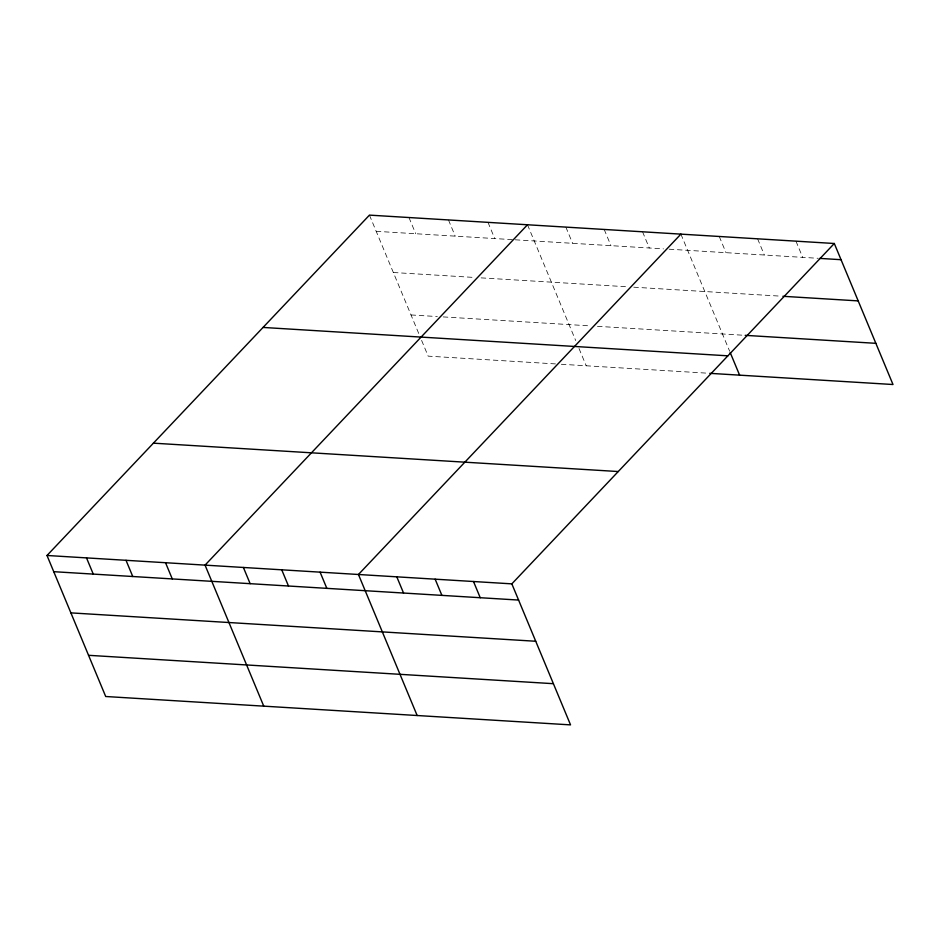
<?xml version="1.0" encoding="UTF-8"?>
<svg xmlns="http://www.w3.org/2000/svg" width="940" height="940" viewBox="0 0 940 940"><rect width="100%" height="100%" fill="white"/><g stroke="black" fill="none" stroke-linecap="round" stroke-linejoin="round"><path stroke-width="0.7" stroke-dasharray="4.7 3.53" d="M376.2 231.322L513.757 239.724M515.226 239.806L663.499 248.865M669.186 249.206L818.317 258.312M393.343 272.506L472.373 277.335M481.151 277.876L628.096 286.841M633.772 287.193L781.493 296.206M411.003 314.947L437.347 316.557M443.198 316.909L590.367 325.898M597.464 326.333L743.763 335.263M555.47 363.909L428.158 356.143L421.52 340.198M561.321 364.262L708.349 373.239M795.957 241.157L802.69 257.36M757.605 238.819L764.349 255.022M719.253 236.481L725.997 252.672M680.901 234.131L729.652 351.231M642.549 231.792L649.293 247.996M604.197 229.454L610.941 245.657M565.856 227.116L572.601 243.307M527.505 224.766L575.691 340.538M579.016 348.517L586.207 365.789M487.989 222.357L494.734 238.56M448.474 219.948L455.219 236.151M408.971 217.54L415.715 233.731M369.455 215.119L419.311 334.875"/><path stroke-width="1.41" d="M47 555.481L511.842 583.857L570.545 724.881L105.703 696.505L47 555.481L369.455 215.119L834.297 243.495L893 384.519L709.77 373.333M527.505 224.766L205.049 565.128L263.752 706.152M680.901 234.131L358.446 574.493L417.149 715.516M511.842 583.857L834.297 243.495M819.739 258.394L841.042 259.699M782.914 296.288L858.185 300.894M745.185 335.345L875.857 343.323M263.047 327.437L727.889 355.825M153.408 443.163L618.261 471.539M53.745 571.685L518.586 600.061M70.888 612.88L535.73 641.256M88.548 655.309L553.402 683.686M730.204 352.559L739.604 375.154M473.502 581.519L480.234 597.722M435.149 579.181L441.894 595.384M396.798 576.843L403.542 593.034M320.094 572.154L326.838 588.358M281.742 569.816L288.486 586.019M243.401 567.478L250.146 583.67M165.534 562.719L172.279 578.923M126.019 560.311L132.763 576.514M86.515 557.902L93.26 574.093"/></g></svg>
